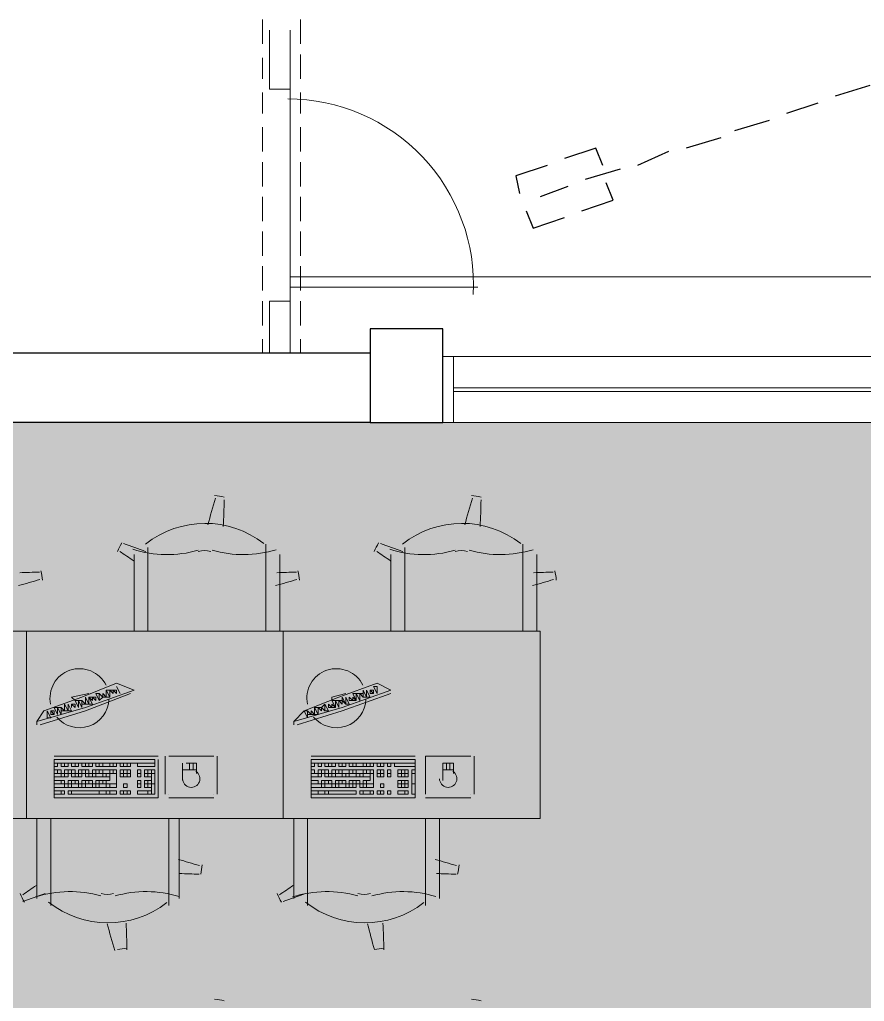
# Model space of a CAD drawing. Header units: millimetres. Extents: x 0 to 90.2, y 0 to 62.5.
# Drawn here: x 54.4 to 58.049, y 34.184 to 38.423 of the extents above; entities that cross this region are included whole.
import ezdxf

# ---------------------------------------------------------------- set-up
doc = ezdxf.new("R2010")
doc.units = ezdxf.units.MM
for name, color, linetype in [('PDF_014405$BL', 7, 'Continuous'), ('PDF_014405$BL-ABOVE', 7, 'Continuous'), ('PDF_014405$DR', 7, 'Continuous'), ('PDF_014405$FT-FIXFIT', 7, 'Continuous'), ('PDF_014405$WA-COL', 7, 'Continuous'), ('PDF_014405$WA-EXT', 7, 'Continuous'), ('PDF_014405$WN', 7, 'Continuous')]:
    doc.layers.add(name, color=color, linetype=linetype)
doc.layers.add('PDF_014405$HL-TMP', color=7, linetype='Continuous', true_color=0xe6db59)

msp = doc.modelspace()

# ---------------------------------------------------------------- linework, layer by layer
at = {"layer": 'PDF_014405$BL', "lineweight": 9}
for points in [[(55.5689, 37.2082), (55.5689, 38.1231)], [(55.5689, 37.3132), (60.2185, 37.3132)], [(58.4487, 36.9682), (56.2289, 36.9682)], [(56.2289, 36.6832), (58.4487, 36.6832)]]:
    msp.add_lwpolyline(points, dxfattribs=at)
at = {"layer": 'PDF_014405$BL-ABOVE', "lineweight": 9}
for points in [[(55.4489, 38.4231), (55.4489, 38.3181)], [(55.6139, 38.3181), (55.6139, 38.4231)], [(55.4489, 38.2581), (55.4489, 38.1681)], [(55.6139, 38.1681), (55.6139, 38.2731)], [(55.4489, 38.1081), (55.4489, 38.0181)], [(55.6139, 38.0181), (55.6139, 38.1081)], [(55.4489, 37.9581), (55.4489, 37.8531)], [(55.6139, 37.8531), (55.6139, 37.9581)], [(55.4489, 37.8081), (55.4489, 37.7031)], [(55.6139, 37.7031), (55.6139, 37.8081)], [(55.4489, 37.6582), (55.4489, 37.5532)], [(55.6139, 37.5532), (55.6139, 37.6582)], [(55.4489, 37.5082), (55.4489, 37.4032)], [(55.6139, 37.4032), (55.6139, 37.5082)], [(55.4489, 37.3582), (55.4489, 37.2532)], [(55.6139, 37.2532), (55.6139, 37.3582)], [(55.4489, 37.2082), (55.4489, 37.1032)], [(55.6139, 37.1032), (55.6139, 37.2082)], [(55.4489, 37.0432), (55.4489, 36.9832)], [(55.6139, 36.9832), (55.6139, 37.0432)]]:
    msp.add_lwpolyline(points, dxfattribs=at)
at = {"layer": 'PDF_014405$DR', "lineweight": 0}
msp.add_lwpolyline([(55.5689, 37.2682), (56.3788, 37.2682), (55.5689, 37.2682)], dxfattribs=at)
msp.add_arc((55.5583, 37.2782), 0.8024, 357.0447, 90, dxfattribs=at)
at = {"layer": 'PDF_014405$FT-FIXFIT', "lineweight": 0}
for points in [[(55.4639, 36.1583), (55.4639, 35.7833)], [(56.5738, 36.1583), (56.5738, 35.7833)], [(54.894, 36.1133), (54.894, 35.7833)], [(54.954, 35.7833), (54.954, 36.1433)], [(55.5239, 35.7833), (55.5239, 36.1133)], [(56.0039, 36.1133), (56.0039, 35.7833)], [(56.0639, 35.7833), (56.0639, 36.1433)], [(56.6338, 35.7833), (56.6338, 36.1133)], [(54.474, 35.3933), (54.684, 35.4533), (54.894, 35.5283), (54.819, 35.5583), (54.669, 35.4983), (54.504, 35.4383), (54.474, 35.3933), (54.474, 35.3783)], [(54.834, 35.5133), (54.819, 35.5433), (54.834, 35.5133)], [(54.894, 35.5283), (54.894, 35.5283)], [(55.5839, 35.3933), (55.7939, 35.4533), (56.0039, 35.5283), (55.9439, 35.5583), (55.7789, 35.4983), (55.6289, 35.4383), (55.5839, 35.3933), (55.5839, 35.3783)], [(56.0039, 35.5283), (56.0039, 35.5283)], [(54.489, 35.3783), (54.684, 35.4383), (54.879, 35.5133)], [(54.639, 35.4833), (54.624, 35.4983), (54.699, 35.5133)], [(54.879, 35.5133), (54.879, 35.5133)], [(55.5989, 35.3783), (55.7939, 35.4383), (56.0039, 35.5133)], [(55.7489, 35.4833), (55.7489, 35.4983), (55.8089, 35.5133)], [(55.9889, 35.5133), (55.9889, 35.5133)], [(54.624, 35.4533), (54.624, 35.4683), (54.624, 35.4533)], [(54.489, 35.3783), (54.489, 35.3783)], [(55.5989, 35.3783), (55.5989, 35.3783)], [(54.999, 35.2434), (54.549, 35.2434)], [(54.549, 35.2284), (54.549, 35.0634), (54.999, 35.0634), (54.999, 35.2284)], [(55.029, 35.2434), (55.029, 35.0784)], [(55.2389, 35.2434), (55.044, 35.2434)], [(55.2389, 35.2434), (55.2389, 35.2434)], [(55.2539, 35.0784), (55.2539, 35.2434)], [(56.1089, 35.2434), (55.6589, 35.2434)], [(55.6589, 35.2284), (55.6589, 35.0634), (56.1089, 35.0634), (56.1089, 35.2284)], [(56.3488, 35.2434), (56.1539, 35.2434), (56.1539, 35.0784)], [(56.3488, 35.2434), (56.3488, 35.2434)], [(56.3638, 35.0784), (56.3638, 35.2434)], [(55.104, 35.2134), (55.104, 35.1384)], [(55.104, 35.1834), (55.1639, 35.1834)], [(55.1639, 35.1684), (55.1639, 35.2134), (55.119, 35.2134)], [(55.1339, 35.1834), (55.1339, 35.2134)], [(55.1489, 35.1834), (55.1489, 35.2134)], [(56.2738, 35.1684), (56.2738, 35.2134), (56.2289, 35.2134), (56.2289, 35.1384)], [(56.2289, 35.1834), (56.2738, 35.1834)], [(56.2439, 35.1834), (56.2439, 35.2134)], [(56.2589, 35.1834), (56.2589, 35.2134)], [(55.044, 35.0784), (55.044, 35.0784)], [(55.044, 35.0634), (55.2389, 35.0634)], [(55.2389, 35.0784), (55.2389, 35.0784)], [(56.1539, 35.0634), (56.3488, 35.0634)], [(56.3488, 35.0784), (56.3488, 35.0784)], [(54.474, 34.6284), (54.474, 34.9734)], [(54.534, 34.9734), (54.534, 34.5984)], [(55.044, 34.5984), (55.044, 34.9734)], [(55.089, 34.9734), (55.089, 34.6284)], [(55.5839, 34.6284), (55.5839, 34.9734)], [(55.6439, 34.9734), (55.6439, 34.5984)], [(56.1539, 34.5984), (56.1539, 34.9734)], [(56.2139, 34.9734), (56.2139, 34.6284)]]:
    msp.add_lwpolyline(points, dxfattribs=at)
for points in [[(53.3191, 35.7833), (54.429, 35.7833), (54.429, 34.9734), (53.3191, 34.9734)], [(54.429, 35.7833), (55.5389, 35.7833), (55.5389, 34.9734), (54.429, 34.9734)], [(55.5389, 35.7833), (56.6488, 35.7833), (56.6488, 34.9734), (55.5389, 34.9734)], [(54.789, 35.4983), (54.789, 35.5283), (54.774, 35.5283)], [(54.774, 35.4983), (54.789, 35.4983), (54.774, 35.5283), (54.774, 35.5133)], [(54.804, 35.5133), (54.804, 35.5283), (54.789, 35.5283)], [(54.819, 35.5133), (54.819, 35.5283), (54.804, 35.5283)], [(55.8839, 35.4983), (55.8989, 35.4983), (55.8839, 35.5283), (55.8839, 35.5133)], [(55.8989, 35.4983), (55.9139, 35.4983), (55.8989, 35.5283)], [(55.9289, 35.5133), (55.9289, 35.5283), (55.9139, 35.5283)], [(55.9139, 35.5133), (55.9289, 35.5133), (55.9139, 35.5283)], [(55.9439, 35.5133), (55.9439, 35.5433), (55.9289, 35.5433)], [(54.654, 35.4533), (54.654, 35.4833), (54.639, 35.4833)], [(54.669, 35.4533), (54.669, 35.4683), (54.669, 35.4833), (54.654, 35.4833)], [(54.669, 35.4683), (54.684, 35.4683), (54.669, 35.4833)], [(54.684, 35.4683), (54.699, 35.4683), (54.684, 35.4983), (54.684, 35.4833)], [(54.714, 35.4833), (54.714, 35.4983), (54.699, 35.4983)], [(54.699, 35.4683), (54.714, 35.4683), (54.699, 35.4983)], [(54.729, 35.4833), (54.729, 35.4983), (54.714, 35.4983)], [(54.744, 35.4833), (54.744, 35.5133), (54.729, 35.5133)], [(54.744, 35.4833), (54.759, 35.4983), (54.744, 35.5133)], [(54.759, 35.4983), (54.774, 35.4983), (54.759, 35.5133)], [(55.7639, 35.4533), (55.7639, 35.4833), (55.7489, 35.4833)], [(55.7789, 35.4533), (55.7789, 35.4683), (55.7789, 35.4833), (55.7639, 35.4833)], [(55.7939, 35.4683), (55.7939, 35.4833), (55.7789, 35.4833)], [(55.8089, 35.4683), (55.7939, 35.4983), (55.7939, 35.4833)], [(55.8089, 35.4683), (55.8239, 35.4683), (55.8089, 35.4983)], [(55.8239, 35.4833), (55.8389, 35.4833), (55.8239, 35.4983)], [(55.8539, 35.4833), (55.8539, 35.5133), (55.8389, 35.5133)], [(55.8389, 35.4833), (55.8539, 35.4833), (55.8389, 35.4983)], [(55.8689, 35.4833), (55.8689, 35.4983), (55.8689, 35.5133), (55.8539, 35.5133)], [(55.8839, 35.4983), (55.8839, 35.5133), (55.8689, 35.5133)], [(54.519, 35.4083), (54.534, 35.4083), (54.519, 35.4383)], [(54.549, 35.4233), (54.549, 35.4383), (54.534, 35.4383)], [(54.534, 35.4233), (54.549, 35.4233), (54.534, 35.4383)], [(54.564, 35.4233), (54.564, 35.4533), (54.549, 35.4533)], [(54.579, 35.4233), (54.579, 35.4383), (54.579, 35.4533), (54.564, 35.4533)], [(54.579, 35.4383), (54.594, 35.4383), (54.579, 35.4533)], [(54.594, 35.4383), (54.609, 35.4383), (54.594, 35.4683), (54.594, 35.4533)], [(54.609, 35.4383), (54.624, 35.4383), (54.609, 35.4683)], [(54.639, 35.4533), (54.639, 35.4683), (54.624, 35.4683)], [(55.6439, 35.4083), (55.6439, 35.4383), (55.6289, 35.4383)], [(55.6439, 35.4233), (55.6589, 35.4233), (55.6439, 35.4383)], [(55.6589, 35.4233), (55.6739, 35.4233), (55.6589, 35.4383)], [(55.6889, 35.4233), (55.6889, 35.4383), (55.6889, 35.4533), (55.6739, 35.4533)], [(55.6739, 35.4233), (55.6889, 35.4233), (55.6739, 35.4533)], [(55.7039, 35.4383), (55.7039, 35.4533), (55.6889, 35.4533)], [(55.7189, 35.4383), (55.7189, 35.4683), (55.7039, 35.4533)], [(55.7189, 35.4383), (55.7339, 35.4383), (55.7189, 35.4683)], [(55.7339, 35.4533), (55.7489, 35.4533), (55.7339, 35.4683)], [(55.7489, 35.4533), (55.7639, 35.4533), (55.7489, 35.4683)], [(54.549, 35.2284), (54.984, 35.2284), (54.984, 35.2134), (54.549, 35.2134)], [(55.6589, 35.2284), (56.1089, 35.2284), (56.1089, 35.2134), (55.6589, 35.2134)], [(54.549, 35.1984), (54.564, 35.1984), (54.564, 35.2134), (54.549, 35.2134)], [(54.549, 35.1684), (54.564, 35.1684), (54.564, 35.1834), (54.549, 35.1834)], [(54.564, 35.1684), (54.579, 35.1684), (54.579, 35.1834), (54.564, 35.1834)], [(54.579, 35.1984), (54.594, 35.1984), (54.594, 35.2134), (54.579, 35.2134)], [(54.594, 35.1984), (54.609, 35.1984), (54.609, 35.2134), (54.594, 35.2134)], [(54.594, 35.1684), (54.609, 35.1684), (54.609, 35.1834), (54.594, 35.1834)], [(54.609, 35.1684), (54.624, 35.1684), (54.624, 35.1834), (54.609, 35.1834)], [(54.624, 35.1984), (54.639, 35.1984), (54.639, 35.2134), (54.624, 35.2134)], [(54.624, 35.1684), (54.639, 35.1684), (54.639, 35.1834), (54.624, 35.1834)], [(54.639, 35.1984), (54.654, 35.1984), (54.654, 35.2134), (54.639, 35.2134)], [(54.654, 35.1684), (54.669, 35.1684), (54.669, 35.1834), (54.654, 35.1834)], [(54.669, 35.1984), (54.684, 35.1984), (54.684, 35.2134), (54.669, 35.2134)], [(54.669, 35.1684), (54.684, 35.1684), (54.684, 35.1834), (54.669, 35.1834)], [(54.684, 35.1984), (54.699, 35.1984), (54.699, 35.2134), (54.684, 35.2134)], [(54.684, 35.1684), (54.699, 35.1684), (54.699, 35.1834), (54.684, 35.1834)], [(54.699, 35.1984), (54.714, 35.1984), (54.714, 35.2134), (54.699, 35.2134)], [(54.714, 35.1684), (54.729, 35.1684), (54.729, 35.1834), (54.714, 35.1834)], [(54.729, 35.1984), (54.744, 35.1984), (54.744, 35.2134), (54.729, 35.2134)], [(54.729, 35.1684), (54.744, 35.1684), (54.744, 35.1834), (54.729, 35.1834)], [(54.744, 35.1984), (54.759, 35.1984), (54.759, 35.2134), (54.744, 35.2134)], [(54.744, 35.1684), (54.759, 35.1684), (54.759, 35.1834), (54.744, 35.1834)], [(54.759, 35.1984), (54.789, 35.1984), (54.789, 35.2134), (54.759, 35.2134)], [(54.759, 35.1684), (54.789, 35.1684), (54.789, 35.1834), (54.759, 35.1834)], [(54.789, 35.1984), (54.804, 35.1984), (54.804, 35.2134), (54.789, 35.2134)], [(54.789, 35.1684), (54.804, 35.1684), (54.804, 35.1834), (54.789, 35.1834)], [(54.804, 35.1984), (54.819, 35.1984), (54.819, 35.2134), (54.804, 35.2134)], [(54.804, 35.1684), (54.819, 35.1684), (54.819, 35.1834), (54.804, 35.1834)], [(54.834, 35.1984), (54.849, 35.1984), (54.849, 35.2134), (54.834, 35.2134)], [(54.834, 35.1684), (54.849, 35.1684), (54.849, 35.1834), (54.834, 35.1834)], [(54.849, 35.1984), (54.864, 35.1984), (54.864, 35.2134), (54.849, 35.2134)], [(54.849, 35.1684), (54.864, 35.1684), (54.864, 35.1834), (54.849, 35.1834)], [(54.864, 35.1984), (54.879, 35.1984), (54.879, 35.2134), (54.864, 35.2134)], [(54.864, 35.1684), (54.879, 35.1684), (54.879, 35.1834), (54.864, 35.1834)], [(54.909, 35.2134), (54.984, 35.2134), (54.984, 35.1984), (54.909, 35.1984)], [(54.909, 35.1684), (54.924, 35.1684), (54.924, 35.1834), (54.909, 35.1834)], [(54.939, 35.1684), (54.954, 35.1684), (54.954, 35.1834), (54.939, 35.1834)], [(54.954, 35.1684), (54.969, 35.1684), (54.969, 35.1834), (54.954, 35.1834)], [(54.969, 35.1684), (54.984, 35.1684), (54.984, 35.1834), (54.969, 35.1834)], [(55.6589, 35.1984), (55.6739, 35.1984), (55.6739, 35.2134), (55.6589, 35.2134)], [(55.6589, 35.1684), (55.6739, 35.1684), (55.6739, 35.1834), (55.6589, 35.1834)], [(55.6889, 35.1984), (55.7039, 35.1984), (55.7039, 35.2134), (55.6889, 35.2134)], [(55.6889, 35.1684), (55.7039, 35.1684), (55.7039, 35.1834), (55.6889, 35.1834)], [(55.7039, 35.1684), (55.7189, 35.1684), (55.7189, 35.1834), (55.7039, 35.1834)], [(55.7189, 35.1984), (55.7339, 35.1984), (55.7339, 35.2134), (55.7189, 35.2134)], [(55.7189, 35.1684), (55.7339, 35.1684), (55.7339, 35.1834), (55.7189, 35.1834)], [(55.7339, 35.1984), (55.7489, 35.1984), (55.7489, 35.2134), (55.7339, 35.2134)], [(55.7489, 35.1984), (55.7639, 35.1984), (55.7639, 35.2134), (55.7489, 35.2134)], [(55.7489, 35.1684), (55.7639, 35.1684), (55.7639, 35.1834), (55.7489, 35.1834)], [(55.7639, 35.1684), (55.7789, 35.1684), (55.7789, 35.1834), (55.7639, 35.1834)], [(55.7789, 35.1984), (55.7939, 35.1984), (55.7939, 35.2134), (55.7789, 35.2134)], [(55.7789, 35.1684), (55.7939, 35.1684), (55.7939, 35.1834), (55.7789, 35.1834)], [(55.7939, 35.1984), (55.8089, 35.1984), (55.8089, 35.2134), (55.7939, 35.2134)], [(55.7939, 35.1684), (55.8239, 35.1684), (55.8239, 35.1834), (55.7939, 35.1834)], [(55.8239, 35.1984), (55.8389, 35.1984), (55.8389, 35.2134), (55.8239, 35.2134)], [(55.8239, 35.1684), (55.8389, 35.1684), (55.8389, 35.1834), (55.8239, 35.1834)], [(55.8389, 35.1984), (55.8539, 35.1984), (55.8539, 35.2134), (55.8389, 35.2134)], [(55.8389, 35.1684), (55.8539, 35.1684), (55.8539, 35.1834), (55.8389, 35.1834)], [(55.8539, 35.1984), (55.8839, 35.1984), (55.8839, 35.2134), (55.8539, 35.2134)], [(55.8539, 35.1684), (55.8839, 35.1684), (55.8839, 35.1834), (55.8539, 35.1834)], [(55.8839, 35.1984), (55.8989, 35.1984), (55.8989, 35.2134), (55.8839, 35.2134)], [(55.8839, 35.1684), (55.8989, 35.1684), (55.8989, 35.1834), (55.8839, 35.1834)], [(55.8989, 35.1984), (55.9139, 35.1984), (55.9139, 35.2134), (55.8989, 35.2134)], [(55.8989, 35.1684), (55.9139, 35.1684), (55.9139, 35.1834), (55.8989, 35.1834)], [(55.9139, 35.1984), (55.9289, 35.1984), (55.9289, 35.2134), (55.9139, 35.2134)], [(55.9139, 35.1684), (55.9289, 35.1684), (55.9289, 35.1834), (55.9139, 35.1834)], [(55.9439, 35.1984), (55.9589, 35.1984), (55.9589, 35.2134), (55.9439, 35.2134)], [(55.9439, 35.1684), (55.9589, 35.1684), (55.9589, 35.1834), (55.9439, 35.1834)], [(55.9589, 35.1984), (55.9739, 35.1984), (55.9739, 35.2134), (55.9589, 35.2134)], [(55.9589, 35.1684), (55.9739, 35.1684), (55.9739, 35.1834), (55.9589, 35.1834)], [(55.9889, 35.1984), (56.0039, 35.1984), (56.0039, 35.2134), (55.9889, 35.2134)], [(55.9889, 35.1684), (56.0039, 35.1684), (56.0039, 35.1834), (55.9889, 35.1834)], [(56.0189, 35.2134), (56.1089, 35.2134), (56.1089, 35.1984), (56.0189, 35.1984)], [(56.0339, 35.1684), (56.0489, 35.1684), (56.0489, 35.1834), (56.0339, 35.1834)], [(56.0489, 35.1684), (56.0639, 35.1684), (56.0639, 35.1834), (56.0489, 35.1834)], [(56.0639, 35.1684), (56.0789, 35.1684), (56.0789, 35.1834), (56.0639, 35.1834)], [(56.0939, 35.1684), (56.1089, 35.1684), (56.1089, 35.1834), (56.0939, 35.1834)], [(54.549, 35.1534), (54.579, 35.1534), (54.579, 35.1684), (54.549, 35.1684)], [(54.579, 35.1534), (54.594, 35.1534), (54.594, 35.1684), (54.579, 35.1684)], [(54.594, 35.1534), (54.609, 35.1534), (54.609, 35.1684), (54.594, 35.1684)], [(54.624, 35.1534), (54.639, 35.1534), (54.639, 35.1684), (54.624, 35.1684)], [(54.639, 35.1534), (54.654, 35.1534), (54.654, 35.1684), (54.639, 35.1684)], [(54.654, 35.1534), (54.669, 35.1534), (54.669, 35.1684), (54.654, 35.1684)], [(54.684, 35.1534), (54.699, 35.1534), (54.699, 35.1684), (54.684, 35.1684)], [(54.699, 35.1534), (54.714, 35.1534), (54.714, 35.1684), (54.699, 35.1684)], [(54.714, 35.1534), (54.729, 35.1534), (54.729, 35.1684), (54.714, 35.1684)], [(54.729, 35.1534), (54.759, 35.1534), (54.759, 35.1684), (54.729, 35.1684)], [(54.759, 35.1534), (54.774, 35.1534), (54.774, 35.1684), (54.759, 35.1684)], [(54.804, 35.1234), (54.819, 35.1234), (54.819, 35.1684), (54.789, 35.1684), (54.789, 35.1384), (54.774, 35.1384), (54.774, 35.1234)], [(54.774, 35.1534), (54.789, 35.1534), (54.789, 35.1684), (54.774, 35.1684)], [(54.834, 35.1534), (54.849, 35.1534), (54.849, 35.1684), (54.834, 35.1684)], [(54.849, 35.1534), (54.864, 35.1534), (54.864, 35.1684), (54.849, 35.1684)], [(54.864, 35.1534), (54.879, 35.1534), (54.879, 35.1684), (54.864, 35.1684)], [(54.909, 35.1534), (54.924, 35.1534), (54.924, 35.1684), (54.909, 35.1684)], [(54.939, 35.1534), (54.954, 35.1534), (54.954, 35.1684), (54.939, 35.1684)], [(54.954, 35.1534), (54.969, 35.1534), (54.969, 35.1684), (54.954, 35.1684)], [(54.969, 35.1234), (54.984, 35.1234), (54.984, 35.1684), (54.969, 35.1684)], [(55.6589, 35.1534), (55.6889, 35.1534), (55.6889, 35.1684), (55.6589, 35.1684)], [(55.6889, 35.1534), (55.7039, 35.1534), (55.7039, 35.1684), (55.6889, 35.1684)], [(55.7189, 35.1534), (55.7339, 35.1534), (55.7339, 35.1684), (55.7189, 35.1684)], [(55.7339, 35.1534), (55.7489, 35.1534), (55.7489, 35.1684), (55.7339, 35.1684)], [(55.7489, 35.1534), (55.7639, 35.1534), (55.7639, 35.1684), (55.7489, 35.1684)], [(55.7639, 35.1534), (55.7939, 35.1534), (55.7939, 35.1684), (55.7639, 35.1684)], [(55.7939, 35.1534), (55.8089, 35.1534), (55.8089, 35.1684), (55.7939, 35.1684)], [(55.8089, 35.1534), (55.8239, 35.1534), (55.8239, 35.1684), (55.8089, 35.1684)], [(55.8239, 35.1534), (55.8539, 35.1534), (55.8539, 35.1684), (55.8239, 35.1684)], [(55.8539, 35.1534), (55.8689, 35.1534), (55.8689, 35.1684), (55.8539, 35.1684)], [(55.8689, 35.1534), (55.8839, 35.1534), (55.8839, 35.1684), (55.8689, 35.1684)], [(55.8839, 35.1534), (55.9139, 35.1534), (55.9139, 35.1684), (55.8839, 35.1684)], [(55.9139, 35.1234), (55.9289, 35.1234), (55.9289, 35.1684), (55.9139, 35.1684), (55.9139, 35.1384), (55.8989, 35.1384), (55.8989, 35.1234)], [(55.9439, 35.1534), (55.9589, 35.1534), (55.9589, 35.1684), (55.9439, 35.1684)], [(55.9589, 35.1534), (55.9739, 35.1534), (55.9739, 35.1684), (55.9589, 35.1684)], [(55.9889, 35.1534), (56.0039, 35.1534), (56.0039, 35.1684), (55.9889, 35.1684)], [(56.0339, 35.1534), (56.0489, 35.1534), (56.0489, 35.1684), (56.0339, 35.1684)], [(56.0489, 35.1534), (56.0639, 35.1534), (56.0639, 35.1684), (56.0489, 35.1684)], [(56.0639, 35.1534), (56.0789, 35.1534), (56.0789, 35.1684), (56.0639, 35.1684)], [(56.0939, 35.1234), (56.1089, 35.1234), (56.1089, 35.1684), (56.0939, 35.1684)], [(54.549, 35.1234), (54.579, 35.1234), (54.579, 35.1384), (54.549, 35.1384)], [(54.549, 35.1084), (54.594, 35.1084), (54.594, 35.1234), (54.549, 35.1234)], [(54.579, 35.1234), (54.594, 35.1234), (54.594, 35.1384), (54.579, 35.1384)], [(54.594, 35.1084), (54.609, 35.1084), (54.609, 35.1234), (54.594, 35.1234)], [(54.609, 35.1234), (54.624, 35.1234), (54.624, 35.1384), (54.609, 35.1384)], [(54.609, 35.1084), (54.624, 35.1084), (54.624, 35.1234), (54.609, 35.1234)], [(54.624, 35.1234), (54.639, 35.1234), (54.639, 35.1384), (54.624, 35.1384)], [(54.624, 35.1084), (54.654, 35.1084), (54.654, 35.1234), (54.624, 35.1234)], [(54.639, 35.1234), (54.654, 35.1234), (54.654, 35.1384), (54.639, 35.1384)], [(54.654, 35.1084), (54.669, 35.1084), (54.669, 35.1234), (54.654, 35.1234)], [(54.669, 35.1234), (54.684, 35.1234), (54.684, 35.1384), (54.669, 35.1384)], [(54.669, 35.1084), (54.684, 35.1084), (54.684, 35.1234), (54.669, 35.1234)], [(54.684, 35.1234), (54.699, 35.1234), (54.699, 35.1384), (54.684, 35.1384)], [(54.684, 35.1084), (54.714, 35.1084), (54.714, 35.1234), (54.684, 35.1234)], [(54.699, 35.1234), (54.714, 35.1234), (54.714, 35.1384), (54.699, 35.1384)], [(54.714, 35.1084), (54.729, 35.1084), (54.729, 35.1234), (54.714, 35.1234)], [(54.729, 35.1234), (54.744, 35.1234), (54.744, 35.1384), (54.729, 35.1384)], [(54.729, 35.1084), (54.744, 35.1084), (54.744, 35.1234), (54.729, 35.1234)], [(54.744, 35.1234), (54.759, 35.1234), (54.759, 35.1384), (54.744, 35.1384)], [(54.744, 35.1084), (54.774, 35.1084), (54.774, 35.1234), (54.744, 35.1234)], [(54.759, 35.1234), (54.774, 35.1234), (54.774, 35.1384), (54.759, 35.1384)], [(54.774, 35.1084), (54.789, 35.1084), (54.789, 35.1234), (54.774, 35.1234)], [(54.789, 35.1084), (54.819, 35.1084), (54.819, 35.1234), (54.789, 35.1234)], [(54.849, 35.1084), (54.864, 35.1084), (54.864, 35.1234), (54.849, 35.1234)], [(54.909, 35.1234), (54.924, 35.1234), (54.924, 35.1384), (54.909, 35.1384)], [(54.909, 35.1084), (54.924, 35.1084), (54.924, 35.1234), (54.909, 35.1234)], [(54.939, 35.1234), (54.954, 35.1234), (54.954, 35.1384), (54.939, 35.1384)], [(54.939, 35.1084), (54.954, 35.1084), (54.954, 35.1234), (54.939, 35.1234)], [(54.954, 35.1234), (54.969, 35.1234), (54.969, 35.1384), (54.954, 35.1384)], [(54.954, 35.1084), (54.969, 35.1084), (54.969, 35.1234), (54.954, 35.1234)], [(54.969, 35.0784), (54.984, 35.0784), (54.984, 35.1234), (54.969, 35.1234)], [(55.6589, 35.1234), (55.6889, 35.1234), (55.6889, 35.1384), (55.6589, 35.1384)], [(55.6589, 35.1084), (55.7039, 35.1084), (55.7039, 35.1234), (55.6589, 35.1234)], [(55.7039, 35.1234), (55.7189, 35.1234), (55.7189, 35.1384), (55.7039, 35.1384)], [(55.7039, 35.1084), (55.7189, 35.1084), (55.7189, 35.1234), (55.7039, 35.1234)], [(55.7189, 35.1234), (55.7339, 35.1234), (55.7339, 35.1384), (55.7189, 35.1384)], [(55.7189, 35.1084), (55.7489, 35.1084), (55.7489, 35.1234), (55.7189, 35.1234)], [(55.7339, 35.1234), (55.7489, 35.1234), (55.7489, 35.1384), (55.7339, 35.1384)], [(55.7489, 35.1084), (55.7639, 35.1084), (55.7639, 35.1234), (55.7489, 35.1234)], [(55.7639, 35.1234), (55.7789, 35.1234), (55.7789, 35.1384), (55.7639, 35.1384)], [(55.7639, 35.1084), (55.7789, 35.1084), (55.7789, 35.1234), (55.7639, 35.1234)], [(55.7789, 35.1234), (55.7939, 35.1234), (55.7939, 35.1384), (55.7789, 35.1384)], [(55.7789, 35.1084), (55.8089, 35.1084), (55.8089, 35.1234), (55.7789, 35.1234)], [(55.7939, 35.1234), (55.8089, 35.1234), (55.8089, 35.1384), (55.7939, 35.1384)], [(55.8089, 35.1084), (55.8239, 35.1084), (55.8239, 35.1234), (55.8089, 35.1234)], [(55.8239, 35.1234), (55.8389, 35.1234), (55.8389, 35.1384), (55.8239, 35.1384)], [(55.8239, 35.1084), (55.8389, 35.1084), (55.8389, 35.1234), (55.8239, 35.1234)], [(55.8389, 35.1234), (55.8539, 35.1234), (55.8539, 35.1384), (55.8389, 35.1384)], [(55.8389, 35.1084), (55.8539, 35.1084), (55.8539, 35.1234), (55.8389, 35.1234)], [(55.8539, 35.1234), (55.8689, 35.1234), (55.8689, 35.1384), (55.8539, 35.1384)], [(55.8689, 35.1084), (55.8839, 35.1084), (55.8839, 35.1234), (55.8689, 35.1234)], [(55.8839, 35.1234), (55.8989, 35.1234), (55.8989, 35.1384), (55.8839, 35.1384)], [(55.8839, 35.1084), (55.8989, 35.1084), (55.8989, 35.1234), (55.8839, 35.1234)], [(55.8989, 35.1084), (55.9289, 35.1084), (55.9289, 35.1234), (55.8989, 35.1234)], [(55.9589, 35.1084), (55.9739, 35.1084), (55.9739, 35.1234), (55.9589, 35.1234)], [(56.0339, 35.1234), (56.0489, 35.1234), (56.0489, 35.1384), (56.0339, 35.1384)], [(56.0339, 35.1084), (56.0489, 35.1084), (56.0489, 35.1234), (56.0339, 35.1234)], [(56.0489, 35.1234), (56.0639, 35.1234), (56.0639, 35.1384), (56.0489, 35.1384)], [(56.0489, 35.1084), (56.0639, 35.1084), (56.0639, 35.1234), (56.0489, 35.1234)], [(56.0639, 35.1234), (56.0789, 35.1234), (56.0789, 35.1384), (56.0639, 35.1384)], [(56.0639, 35.1084), (56.0789, 35.1084), (56.0789, 35.1234), (56.0639, 35.1234)], [(56.0939, 35.0784), (56.1089, 35.0784), (56.1089, 35.1234), (56.0939, 35.1234)], [(54.549, 35.0784), (54.579, 35.0784), (54.579, 35.0934), (54.549, 35.0934)], [(54.579, 35.0784), (54.594, 35.0784), (54.594, 35.0934), (54.579, 35.0934)], [(54.609, 35.0784), (54.624, 35.0784), (54.624, 35.0934), (54.609, 35.0934)], [(54.624, 35.0784), (54.744, 35.0784), (54.744, 35.0934), (54.624, 35.0934)], [(54.774, 35.0784), (54.744, 35.0784), (54.744, 35.0934), (54.774, 35.0934)], [(54.789, 35.0784), (54.774, 35.0784), (54.774, 35.0934), (54.789, 35.0934)], [(54.819, 35.0784), (54.789, 35.0784), (54.789, 35.0934), (54.819, 35.0934)], [(54.834, 35.0784), (54.849, 35.0784), (54.849, 35.0934), (54.834, 35.0934)], [(54.849, 35.0784), (54.864, 35.0784), (54.864, 35.0934), (54.849, 35.0934)], [(54.864, 35.0784), (54.879, 35.0784), (54.879, 35.0934), (54.864, 35.0934)], [(54.909, 35.0784), (54.954, 35.0784), (54.954, 35.0934), (54.909, 35.0934)], [(54.954, 35.0784), (54.969, 35.0784), (54.969, 35.0934), (54.954, 35.0934)], [(55.6589, 35.0784), (55.6889, 35.0784), (55.6889, 35.0934), (55.6589, 35.0934)], [(55.6889, 35.0784), (55.7189, 35.0784), (55.7189, 35.0934), (55.6889, 35.0934)], [(55.7189, 35.0784), (55.7339, 35.0784), (55.7339, 35.0934), (55.7189, 35.0934)], [(55.7339, 35.0784), (55.8539, 35.0784), (55.8539, 35.0934), (55.7339, 35.0934)], [(55.8839, 35.0784), (55.8689, 35.0784), (55.8689, 35.0934), (55.8839, 35.0934)], [(55.9139, 35.0784), (55.8839, 35.0784), (55.8839, 35.0934), (55.9139, 35.0934)], [(55.9289, 35.0784), (55.9139, 35.0784), (55.9139, 35.0934), (55.9289, 35.0934)], [(55.9439, 35.0784), (55.9589, 35.0784), (55.9589, 35.0934), (55.9439, 35.0934)], [(55.9589, 35.0784), (55.9739, 35.0784), (55.9739, 35.0934), (55.9589, 35.0934)], [(55.9889, 35.0784), (56.0039, 35.0784), (56.0039, 35.0934), (55.9889, 35.0934)], [(56.0339, 35.0784), (56.0639, 35.0784), (56.0639, 35.0934), (56.0339, 35.0934)], [(56.0639, 35.0784), (56.0789, 35.0784), (56.0789, 35.0934), (56.0639, 35.0934)]]:
    msp.add_lwpolyline(points, close=True, dxfattribs=at)
msp.add_lwpolyline([(55.9032, 34.519, 0.008987), (55.9324, 34.4082, 0.025003), (55.9731, 34.4146)], format="xyb", dxfattribs=at)
for centre, radius, start, end in [((55.1983, 35.9582), 0.4125, 78.1348, 83.8639), ((56.3083, 35.9582), 0.4125, 78.1348, 83.8639), ((58.4086, 35.3881), 3.3076, 162.9713, 165.031), ((51.9728, 36.4059), 3.3111, 357.035, 359.0267), ((59.5185, 35.3881), 3.3076, 162.9713, 165.031), ((53.0827, 36.4059), 3.3111, 357.035, 359.0267), ((55.2014, 35.8358), 0.4125, 51.9766, 128.5619), ((56.3113, 35.8358), 0.4125, 51.9766, 128.5619), ((55.1983, 35.9582), 0.4124, 150.1335, 155.8687), ((53.7734, 33.0333), 3.3073, 69.2469, 71.0322), ((56.3083, 35.9582), 0.4124, 150.1335, 155.8687), ((54.8833, 33.0333), 3.3073, 69.2469, 71.0322), ((56.7411, 38.8496), 3.3244, 234.9705, 236.2055), ((55.0365, 36.6008), 0.4875, 252.3898, 286.0229), ((55.1984, 36.0332), 0.0975, 73.9762, 106.0238), ((55.3664, 36.6008), 0.4875, 253.9774, 286.9226), ((57.851, 38.8496), 3.3244, 234.9705, 236.2055), ((56.1464, 36.6008), 0.4875, 252.3898, 286.0229), ((56.3083, 36.0332), 0.0975, 73.9762, 106.0238), ((56.4763, 36.6008), 0.4875, 253.9774, 286.9226), ((54.5414, 32.737), 3.3012, 90.9716, 92.4463), ((54.0884, 35.9582), 0.4125, 6.1361, 11.8652), ((55.6513, 32.737), 3.3012, 90.9716, 92.4463), ((55.1983, 35.9582), 0.4125, 6.1361, 11.8652), ((56.7612, 32.737), 3.3012, 90.9716, 92.4463), ((56.3083, 35.9582), 0.4125, 6.1361, 11.8652), ((53.5184, 39.1682), 3.3073, 285.3808, 287.0287), ((54.6283, 39.1682), 3.3073, 285.3808, 287.0287), ((55.7383, 39.1682), 3.3073, 285.3808, 287.0287), ((54.6584, 35.4933), 0.1275, 25.9552, 191.6125), ((55.7683, 35.4933), 0.1275, 25.9552, 191.6125), ((54.6584, 35.4933), 0.1275, 219.5892, 357.984), ((55.7683, 35.4933), 0.1275, 219.5892, 357.984), ((55.1414, 35.1459), 0.0375, 180.0012, 57.2913), ((56.2514, 35.1459), 0.0375, 180.0012, 57.2913), ((54.2084, 31.6083), 3.3073, 72.9713, 74.6192), ((54.7784, 34.8183), 0.4125, 348.1348, 353.8639), ((55.3183, 31.6083), 3.3073, 72.9713, 74.6192), ((55.8883, 34.8183), 0.4125, 348.1348, 353.8639), ((55.2313, 38.0346), 3.3012, 267.5537, 269.0284), ((56.3412, 38.0346), 3.3012, 267.5537, 269.0284), ((56.3212, 31.9221), 3.3244, 123.7945, 125.0295), ((57.4311, 31.9221), 3.3244, 123.7945, 125.0295), ((54.7784, 34.8183), 0.4124, 204.1313, 209.8665), ((53.3384, 37.7432), 3.3073, 288.9678, 290.7531), ((54.6165, 34.1709), 0.4875, 73.9771, 107.6102), ((54.7784, 34.7433), 0.0975, 253.9762, 286.0238), ((54.9465, 34.1709), 0.4875, 73.0774, 106.0226), ((55.8883, 34.8183), 0.4124, 204.1313, 209.8665), ((54.4634, 37.7432), 3.3073, 288.9678, 290.7531), ((55.7264, 34.1709), 0.4875, 73.9771, 107.6102), ((55.8883, 34.7433), 0.0975, 253.9762, 286.0238), ((56.0564, 34.1709), 0.4875, 73.0774, 106.0226), ((54.7815, 34.9359), 0.4125, 231.4381, 308.0234), ((55.8914, 34.9359), 0.4125, 231.4381, 308.0234), ((57.9736, 35.3734), 3.3076, 194.969, 197.0287), ((51.5529, 34.3508), 3.3111, 0.9733, 2.965), ((52.6628, 34.3508), 3.3111, 0.9733, 2.965), ((54.7784, 34.8183), 0.4125, 276.1361, 281.8652), ((55.1983, 33.7833), 0.4125, 78.1348, 83.8639), ((56.3083, 33.7833), 0.4125, 78.1348, 83.8639)]:
    msp.add_arc(centre, radius, start, end, dxfattribs=at)
at = {"layer": 'PDF_014405$HL-TMP', "color": 54, "true_color": 0x999900, "transparency": 33554559}
for points in [[(58.5537, 36.6832), (51.0843, 36.6832), (58.5537, 35.1384)], [(51.0843, 36.6832), (58.5537, 35.1384), (51.0843, 35.1384)], [(58.5537, 35.1384), (51.0843, 35.1384), (58.5537, 30.7438)], [(51.0843, 35.1384), (58.5537, 30.7438), (51.0843, 30.7438)]]:
    msp.add_solid(points, dxfattribs=at)
at = {"layer": 'PDF_014405$WA-COL', "lineweight": 25}
for points in [[(58.0737, 38.1381), (57.9237, 38.0931)], [(57.8487, 38.0631), (57.7137, 38.0181)], [(57.6387, 37.9881), (57.4887, 37.9431)], [(57.4287, 37.9131), (57.2788, 37.8681)], [(56.9188, 37.7931), (56.8888, 37.8681), (56.7538, 37.8231)], [(57.2038, 37.8531), (57.0688, 37.7931)], [(56.6788, 37.7931), (56.5438, 37.7481), (56.5588, 37.6731)], [(56.9938, 37.7781), (56.8438, 37.7331)], [(56.7688, 37.7031), (56.6488, 37.6582)], [(56.8288, 37.5982), (56.9638, 37.6432), (56.9338, 37.7181)], [(56.5888, 37.5982), (56.6188, 37.5232), (56.7538, 37.5682)]]:
    msp.add_lwpolyline(points, dxfattribs=at)
msp.add_lwpolyline([(56.2289, 37.0882), (55.9139, 37.0882), (55.9139, 36.6832), (56.2289, 36.6832)], close=True, dxfattribs=at)
at = {"layer": 'PDF_014405$WA-EXT', "lineweight": 25}
for points in [[(55.9139, 36.9832), (53.6941, 36.9832)], [(55.9139, 36.6832), (53.6941, 36.6832), (51.1593, 36.6832)]]:
    msp.add_lwpolyline(points, dxfattribs=at)
at = {"layer": 'PDF_014405$WN', "lineweight": 0}
for points in [[(55.5689, 38.3781), (55.5689, 38.1231), (55.4789, 38.1231), (55.4789, 38.3781)], [(55.4789, 36.9832), (55.4789, 37.2082), (55.5689, 37.2082), (55.5689, 36.9832)], [(56.2289, 36.9682), (56.2289, 36.6832)], [(56.2738, 36.9682), (56.2738, 36.6832)], [(56.2738, 36.8332), (58.4037, 36.8332)], [(56.2738, 36.8182), (58.4037, 36.8182)]]:
    msp.add_lwpolyline(points, dxfattribs=at)

doc.saveas('drawing.dxf')
